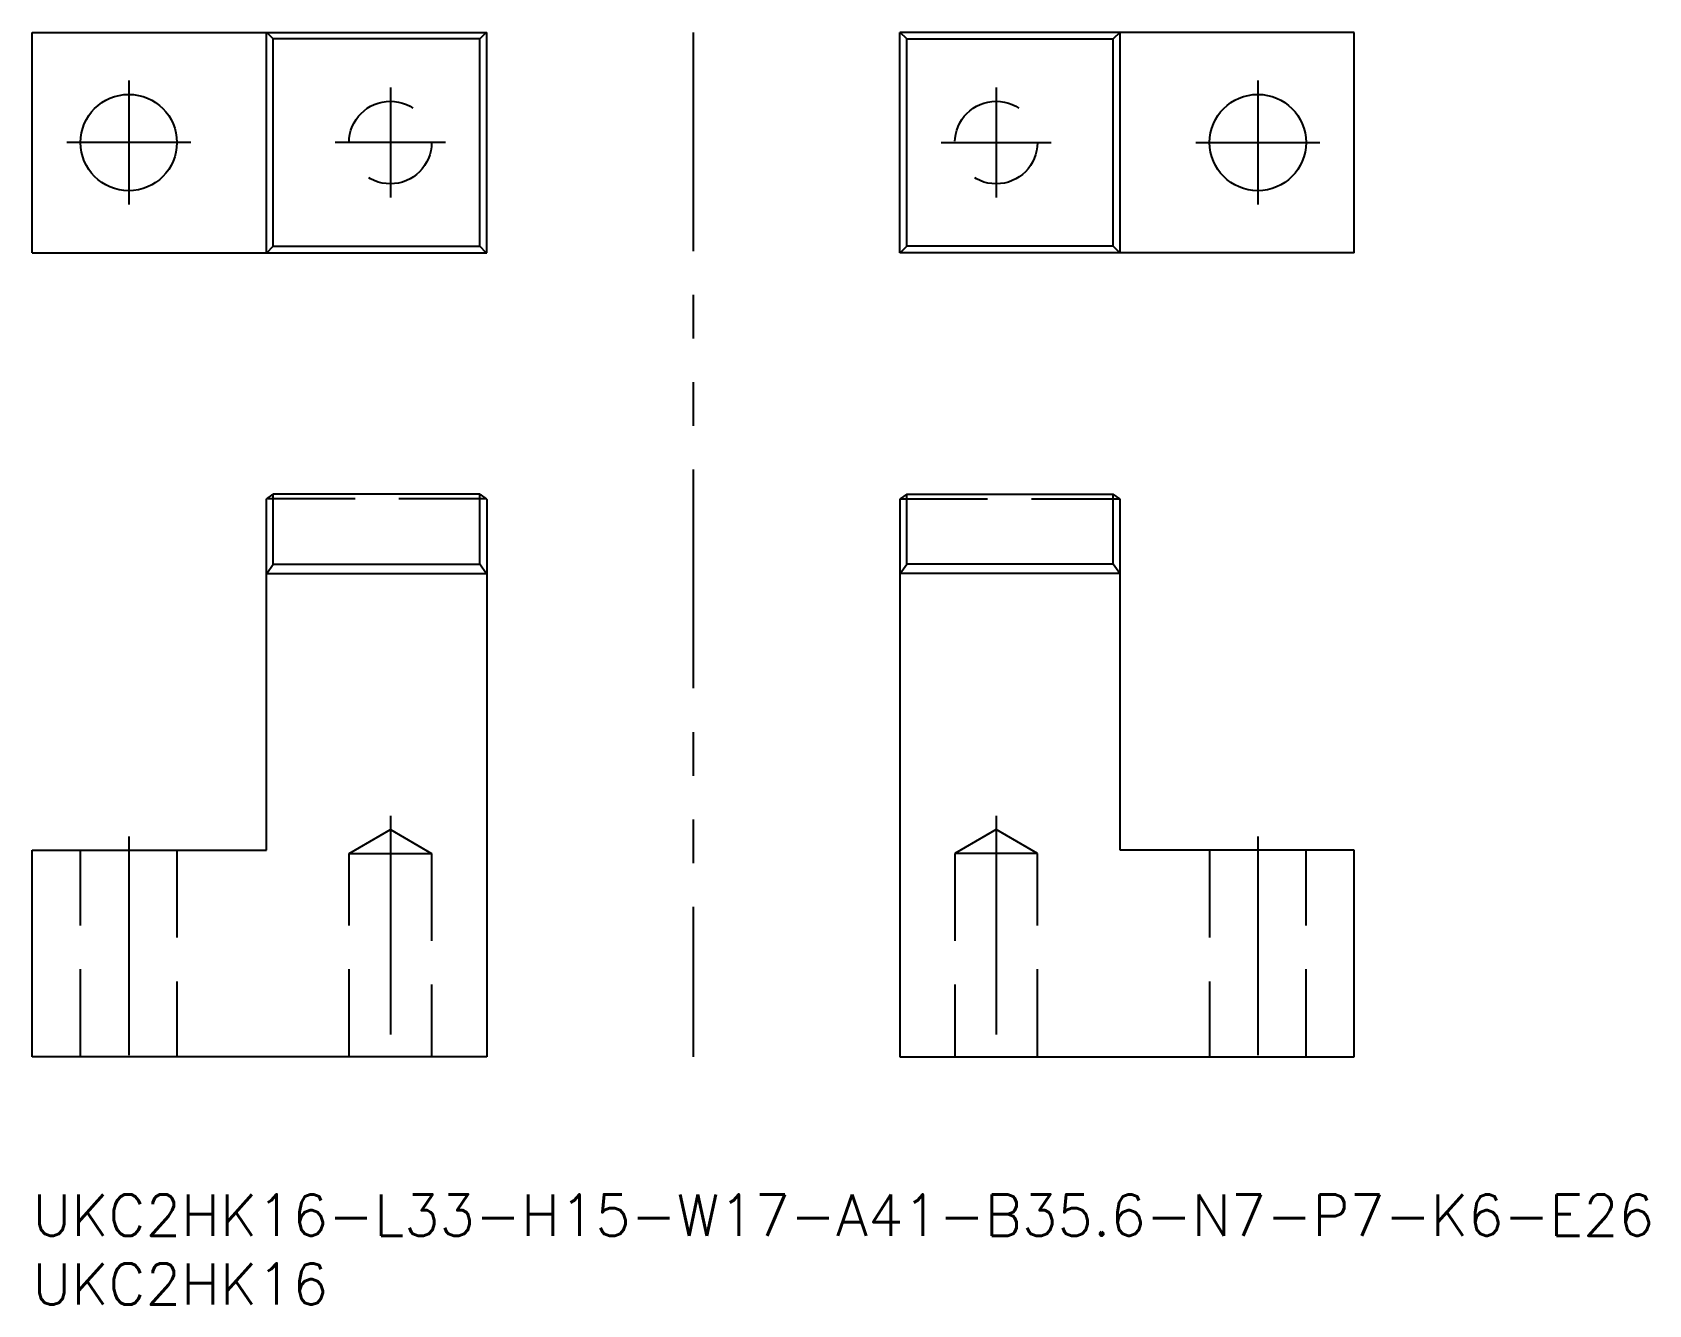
# Model space of a CAD drawing. Extents: x 0 to 117, y -8 to 84.
import ezdxf

# ---------------------------------------------------------------- set-up
doc = ezdxf.new("R2010")
doc.units = 0
doc.header["$LTSCALE"] = 0.5
for name, pattern in [('CENTER', [50.8, 31.75, -6.35, 6.35, -6.35]), ('DASHED', [19.05, 12.7, -6.35]), ('PHANTOM', [63.5, 31.75, -6.35, 6.35, -6.35, 6.35, -6.35])]:
    doc.linetypes.add(name, pattern=pattern)
for name, color, linetype in [('MSM_CENTER', 1, 'CENTER'), ('MSM_CONTINUOUS', 7, 'CONTINUOUS'), ('MSM_DASHED', 4, 'DASHED'), ('MSM_IMAGINARY', 6, 'PHANTOM'), ('MSM_PART_NUMBER', 7, 'CONTINUOUS')]:
    doc.layers.add(name, color=color, linetype=linetype)
doc.styles.get("Standard").update_dxf_attribs({"font": 'txt.shx', "height": 1, "bigfont": 'bigfont.shx'})

# ---------------------------------------------------------------- blocks, each defined once
blk = doc.blocks.new('*U38')
at = {"layer": 'MSM_PART_NUMBER'}
blk.add_text('UKC2HK16-L33-H15-W17-A41-B35.6-N7-P7-K6-E26', height=3, dxfattribs=at).set_placement((0, -3))
blk = doc.blocks.new('*U39')
at = {"layer": 'MSM_PART_NUMBER'}
blk.add_text('UKC2HK16', height=3, dxfattribs=at).set_placement((0, -8))

msp = doc.modelspace()

# ---------------------------------------------------------------- linework, layer by layer
at = {"layer": 'MSM_CENTER'}
for p, q in [((7, 80.88), (7, 71.88)), ((26, 80.38), (26, 72.38)), ((70, 80.38), (70, 72.38)), ((89, 80.88), (89, 71.88)), ((11.5, 76.38), (2.5, 76.38)), ((30, 76.38), (22, 76.38)), ((66, 76.38), (74, 76.38)), ((84.5, 76.38), (93.5, 76.38)), ((26, 27.5), (26, 9)), ((70, 27.5), (70, 9)), ((7, 26), (7, 9)), ((89, 26), (89, 9))]:
    msp.add_line(p, q, dxfattribs=at)
at = {"layer": 'MSM_CONTINUOUS'}
for p, q in [((0, 84.38), (33, 84.38)), ((0, 68.38), (0, 84.38)), ((17, 68.38), (17, 84.38)), ((17.03, 84.38), (17.5, 83.91)), ((17.5, 68.86), (17.5, 83.91)), ((32.5, 83.91), (17.5, 83.91)), ((32.5, 83.91), (32.97, 84.38)), ((32.5, 68.86), (32.5, 83.91)), ((33, 68.38), (33, 84.38)), ((96, 84.38), (63, 84.38)), ((63, 68.38), (63, 84.38)), ((63.5, 83.91), (63.03, 84.38)), ((63.5, 68.86), (63.5, 83.91)), ((63.5, 83.91), (78.5, 83.91)), ((78.97, 84.38), (78.5, 83.91)), ((78.5, 68.86), (78.5, 83.91)), ((79, 68.38), (79, 84.38)), ((96, 68.38), (96, 84.38)), ((0, 68.38), (33, 68.38)), ((17.03, 68.38), (17.5, 68.86)), ((17.5, 68.86), (32.5, 68.86)), ((32.97, 68.38), (32.5, 68.86)), ((96, 68.38), (63, 68.38)), ((63.03, 68.38), (63.5, 68.86)), ((78.5, 68.86), (63.5, 68.86)), ((78.97, 68.38), (78.5, 68.86)), ((17, 50.47), (17.03, 50.5)), ((17.03, 50.5), (17.5, 50.84)), ((32.5, 50.84), (17.5, 50.84)), ((17.5, 45.76), (17.5, 50.84)), ((32.5, 45.76), (32.5, 50.84)), ((32.5, 50.84), (32.97, 50.5)), ((32.97, 50.5), (33, 50.47)), ((63.03, 50.5), (63, 50.47)), ((63.5, 50.84), (63.03, 50.5)), ((63.5, 50.84), (78.5, 50.84)), ((63.5, 45.76), (63.5, 50.84)), ((78.97, 50.5), (78.5, 50.84)), ((78.5, 45.76), (78.5, 50.84)), ((79, 50.47), (78.97, 50.5)), ((17, 25), (17, 50.47)), ((33, 50.47), (33, 10)), ((63, 50.47), (63, 10)), ((79, 25), (79, 50.47)), ((17, 45.07), (17.03, 45.1)), ((17.03, 45.1), (17.5, 45.76)), ((17.03, 45.1), (32.97, 45.1)), ((17.5, 45.76), (32.5, 45.76)), ((32.97, 45.1), (32.5, 45.76)), ((32.97, 45.1), (33, 45.07)), ((63.03, 45.1), (63, 45.07)), ((63.03, 45.1), (63.5, 45.76)), ((78.97, 45.1), (63.03, 45.1)), ((78.5, 45.76), (63.5, 45.76)), ((78.97, 45.1), (78.5, 45.76)), ((79, 45.07), (78.97, 45.1)), ((0, 25), (17, 25)), ((0, 10), (0, 25)), ((96, 25), (79, 25)), ((96, 10), (96, 25)), ((33, 10), (0, 10)), ((63, 10), (96, 10))]:
    msp.add_line(p, q, dxfattribs=at)
for centre in [(7, 76.38), (89, 76.38)]:
    msp.add_circle(centre, 3.5, dxfattribs=at)
at = {"layer": 'MSM_DASHED'}
for p, q in [((32.97, 50.5), (17.03, 50.5)), ((63.03, 50.5), (78.97, 50.5)), ((23, 24.77), (26, 26.5)), ((26, 26.5), (29, 24.77)), ((70, 26.5), (67, 24.77)), ((73, 24.77), (70, 26.5)), ((3.5, 10), (3.5, 25)), ((10.5, 25), (10.5, 10)), ((23, 24.77), (29, 24.77)), ((23, 10), (23, 24.77)), ((29, 24.77), (29, 10)), ((73, 24.77), (67, 24.77)), ((67, 24.77), (67, 10)), ((73, 10), (73, 24.77)), ((85.5, 25), (85.5, 10)), ((92.5, 10), (92.5, 25))]:
    msp.add_line(p, q, dxfattribs=at)
for centre in [(26, 76.38), (70, 76.38)]:
    msp.add_circle(centre, 3, dxfattribs=at)
at = {"layer": 'MSM_IMAGINARY'}
msp.add_line((48, 84.38), (48, 10), dxfattribs=at)

# ---------------------------------------------------------------- block references
at = {"layer": 'MSM_CONTINUOUS'}
for name in ['*U38', '*U39']:
    msp.add_blockref(name, (0, 0), dxfattribs=at)

doc.saveas('drawing.dxf')
